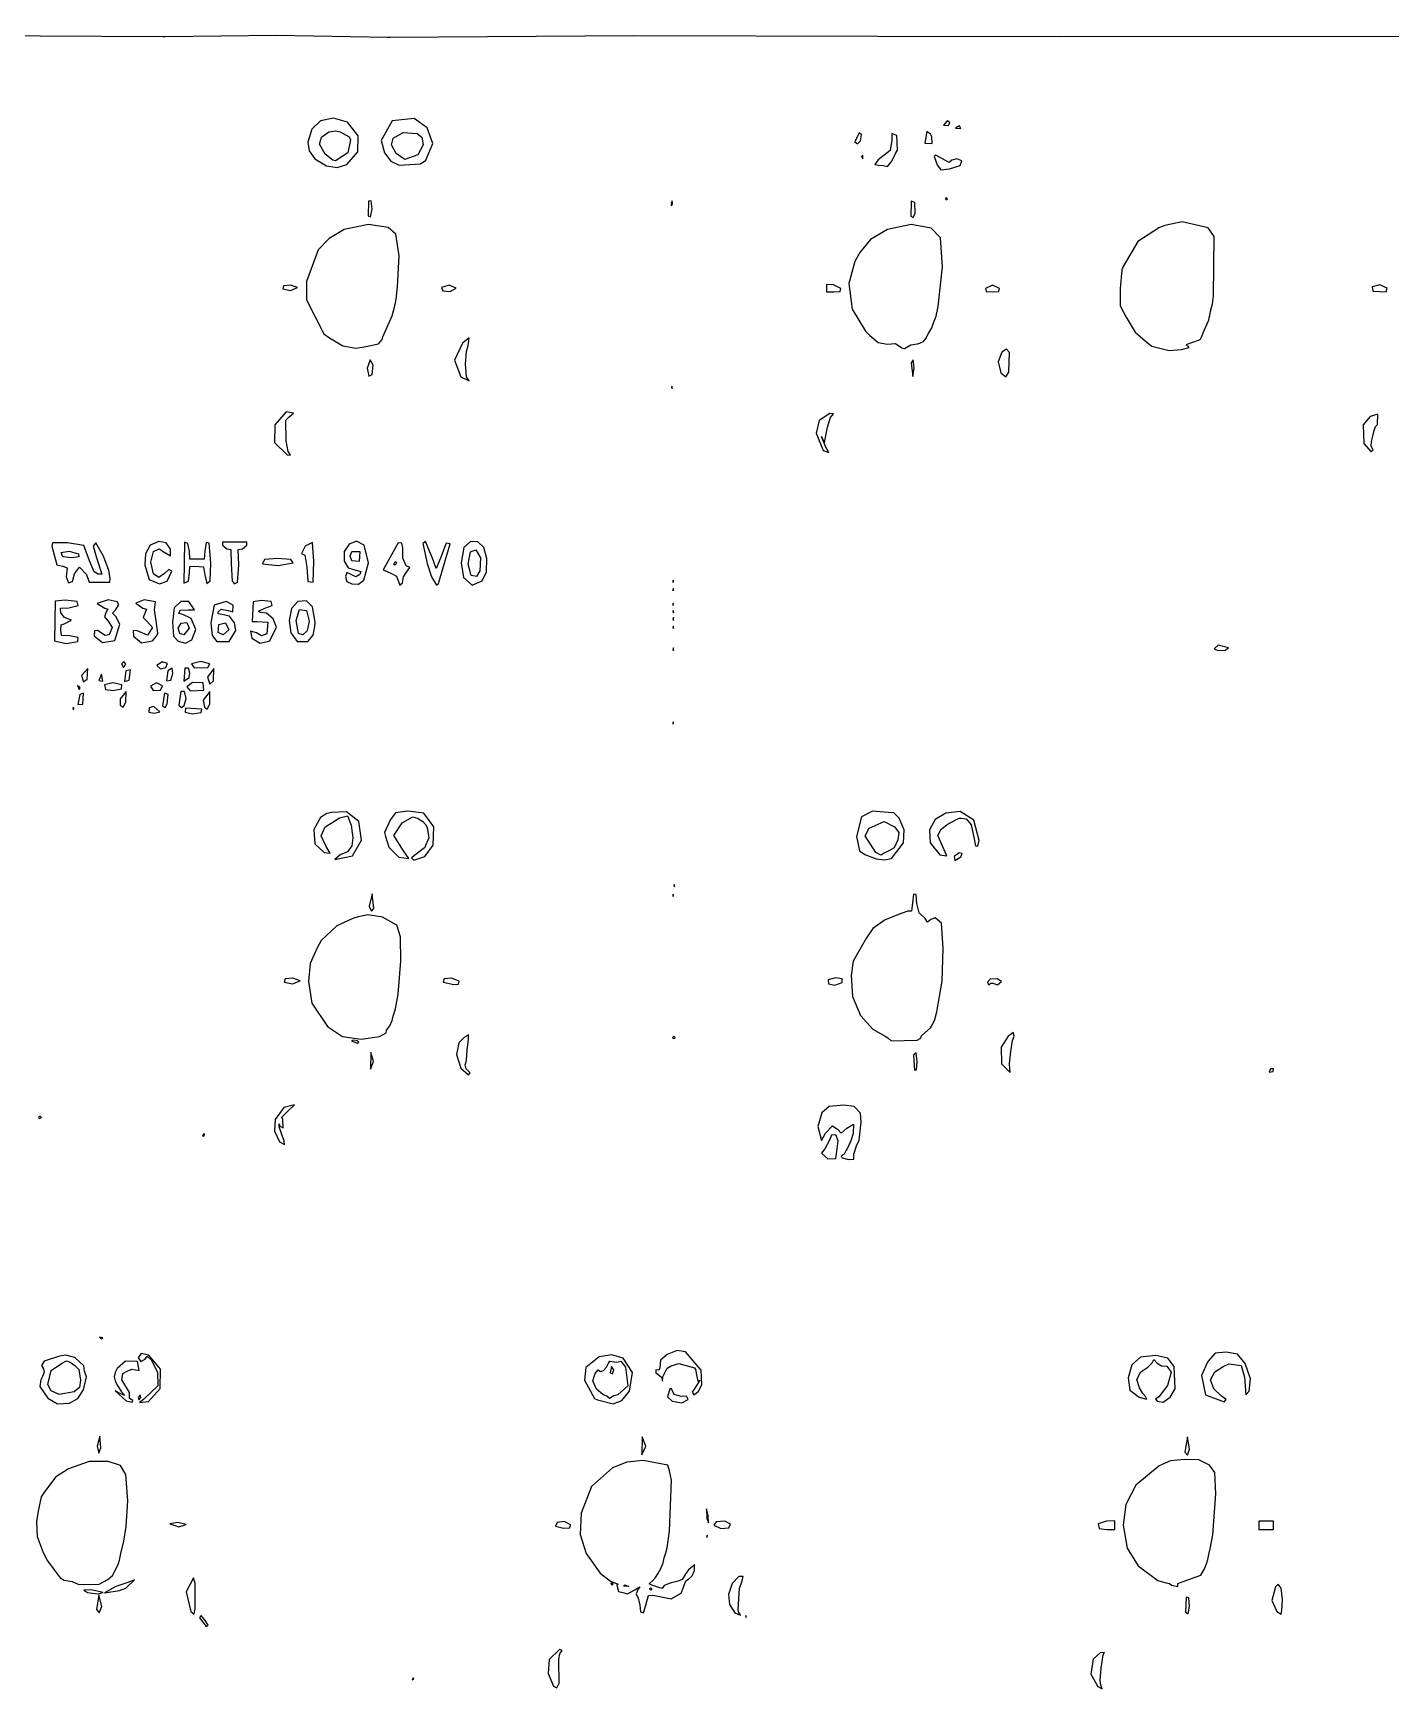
# Model space of a CAD drawing. Extents: x -33 to 316, y 14 to 132.
# Drawn here: x 174.9 to 222.3, y 74 to 131.8 of the extents above; entities that cross this region are included whole.
import ezdxf

# ---------------------------------------------------------------- set-up
doc = ezdxf.new("R2010")
doc.units = 0
doc.layers.add('Layer_1', color=7, linetype='CONTINUOUS')

msp = doc.modelspace()

# ---------------------------------------------------------------- linework, layer by layer
at = {"layer": 'Layer_1', "color": 7}
msp.add_lwpolyline([(110.812822, 131.79937), (135.425932, 131.81617), (142.080272, 131.78557), (148.767672, 131.72177), (148.872692, 131.71677), (153.462732, 131.75907), (168.704322, 131.75507), (179.418352, 131.70117), (179.501552, 131.70317), (183.392522, 131.74747), (187.270832, 131.67217), (187.366832, 131.67817), (195.865212, 131.72807), (204.405232, 131.70507), (210.797562, 131.70107), (223.920902, 131.71167)], dxfattribs=at)
for points in [[(185.8418, 127.2265), (186.22569, 127.66644), (186.248643, 128.233273), (185.8733, 128.7058), (185.37685, 128.84504), (184.925458, 128.755971), (184.61988, 128.46189), (184.48714, 128.01254), (184.530705, 127.70336), (184.73336, 127.42799), (185.14023, 127.18463), (185.506836, 127.126905), (185.8418, 127.22653)], [(185.36292, 127.38197), (185.08871, 127.58578), (184.89123, 127.93862), (184.962681, 128.18009), (185.21804, 128.36411), (185.46462, 128.40861), (185.61891, 128.36831), (185.92614, 128.19089), (185.97364, 128.09016), (185.87794, 127.63699), (185.45578, 127.35722), (185.36288, 127.38202)], [(188.42424, 127.24836), (188.60183, 127.38083), (188.84654, 127.96157), (188.656625, 128.504188), (188.20565, 128.83634), (187.42925, 128.74964), (187.04766, 128.06166), (187.16711, 127.63255), (187.389536, 127.343804), (187.67782, 127.20184), (188.42424, 127.24834)], [(206.29874, 127.96439), (206.28874, 128.19925), (206.24644, 128.28145), (206.11422, 128.38035), (206.04842, 127.97079), (206.2987, 127.96479)], [(206.873, 128.58874), (206.91935, 128.70037), (206.8205, 128.7496), (206.69539, 128.60526), (206.87303, 128.58876)], [(207.3048, 128.49044), (207.2505, 128.57264), (207.11141, 128.50034), (207.30483, 128.49034)], [(187.87852, 127.39798), (187.570981, 127.60672), (187.40814, 127.91044), (187.46884, 128.15154), (187.814934, 128.350736), (188.30802, 128.30673), (188.472909, 128.182653), (188.50882, 127.91417), (188.33231, 127.56838), (187.87854, 127.39798)], [(203.79219, 128.05385), (203.83349, 128.26155), (203.74559, 128.33765), (203.60244, 128.02431), (203.692781, 127.948861), (203.79222, 128.05381)], [(204.89273, 127.33978), (205.0188, 127.60977), (205.0823, 127.73366), (205.0611, 128.24166), (204.889749, 128.312896), (204.8956, 128.07622), (204.8324, 127.71576), (204.4122, 127.395), (204.29622, 127.2303), (204.41995, 127.2026), (204.58398, 127.1872), (204.738608, 127.158573), (204.89268, 127.33978)], [(203.88128, 127.54993), (203.83458, 127.50323), (203.87998, 127.42503), (203.88098, 127.54992)], [(207.27483, 127.19215), (207.333245, 127.356249), (207.16471, 127.42503), (206.98205, 127.37543), (206.89755, 127.29303), (206.43263, 127.55681), (206.36443, 127.50781), (206.47121, 127.22114), (206.59945, 127.04676), (206.8992, 127.07466), (207.27481, 127.19214)], [(206.83914, 126.01668), (206.79684, 126.06148), (206.75454, 126.04278), (206.79684, 125.99798), (206.83914, 126.01668)], [(186.7308, 125.67803), (186.692853, 125.958753), (186.59972, 125.95053), (186.58972, 125.43358), (186.67442, 125.40538), (186.73082, 125.67805)], [(197.22947, 125.87102), (197.21327, 125.95572), (197.17487, 125.87102), (197.19107, 125.78632), (197.22947, 125.87102)], [(205.70178, 125.53226), (205.688514, 125.895584), (205.56505, 125.95053), (205.55315, 125.4282), (205.63066, 125.3815), (205.70175, 125.53226)], [(186.45564, 120.85904), (186.95223, 120.96406), (187.08522, 121.11494), (187.10502, 121.21424), (187.43338, 121.947), (187.53821, 122.33607), (187.57021, 122.52657), (187.61181, 122.94991), (187.673656, 124.034666), (187.55911, 124.79144), (187.29145, 125.03117), (186.60378, 125.12937), (185.74884, 124.95671), (185.228785, 124.644586), (184.846969, 124.250081), (184.4424, 123.13639), (184.4384, 122.50157), (185.03847, 121.32), (185.24334, 121.17104), (185.702996, 120.89149), (186.15939, 120.81612), (186.45572, 120.85902)], [(205.54894, 120.92973), (205.79055, 120.96473), (205.88825, 121.00533), (205.99492, 121.04493), (206.07712, 121.15525), (206.18295, 121.34882), (206.28878, 121.52541), (206.34828, 121.70374), (206.43608, 121.93541), (206.50418, 122.27259), (206.664011, 123.650764), (206.59168, 124.66443), (206.26363, 125.00295), (205.56907, 125.12995), (204.73404, 124.96289), (204.146198, 124.604339), (203.7699, 124.15653), (203.59359, 123.83903), (203.389124, 123.069075), (203.49839, 122.17429), (203.97012, 121.40378), (204.11796, 121.25212), (204.417859, 121.012381), (204.74022, 120.95103), (205.01954, 120.97173), (205.24466, 120.82985), (205.33476, 120.80395), (205.54885, 120.92968)], [(215.00602, 120.77183), (215.27907, 120.83203), (215.25077, 120.87573), (215.17877, 120.91803), (215.21047, 120.95283), (215.60206, 121.08894), (215.67006, 121.12964), (215.71366, 121.19314), (215.79376, 121.41072), (215.89829, 121.641), (215.94129, 121.74385), (215.96179, 121.80695), (215.98039, 121.86885), (215.99899, 121.95315), (216.02839, 122.10913), (216.09359, 122.36266), (216.12899, 122.63924), (216.15069, 124.71485), (215.94171, 125.01797), (215.03344, 125.22051), (214.42514, 125.09221), (214.23874, 125.02291), (213.48065, 124.5374), (212.97722, 123.6668), (212.92092, 123.54857), (212.86802, 122.8978), (212.87102, 122.29373), (213.07267, 121.89156), (213.388419, 121.377861), (213.74964, 121.05953), (213.97221, 120.88829), (214.58552, 120.73193), (215.00541, 120.77173)], [(184.1273, 122.92826), (183.88102, 123.01486), (183.63685, 122.990499), (183.61504, 122.88237), (183.88337, 122.83147), (184.1273, 122.92827)], [(189.67297, 122.90766), (189.41966, 123.0135), (189.15091, 122.9339), (189.206996, 122.814886), (189.4613, 122.79083), (189.67297, 122.90766)], [(203.10603, 122.89706), (202.84922, 123.02617), (202.6058, 123.03887), (202.6058, 122.90976), (202.6058, 122.78064), (202.86261, 122.78064), (203.085008, 122.79547), (203.10603, 122.89706)], [(208.6517, 122.89706), (208.40547, 123.01348), (208.15924, 122.89706), (208.180531, 122.795425), (208.40547, 122.78064), (208.630424, 122.795425), (208.6517, 122.89706)], [(222.15692, 122.77566), (222.19922, 122.91259), (221.945, 123.02623), (221.67692, 122.95013), (221.69982, 122.79996), (222.15692, 122.77566)], [(190.11747, 119.67056), (190.02647, 119.81656), (189.98947, 120.25562), (190.02437, 120.70235), (190.08257, 120.90314), (190.11827, 121.17168), (189.88986, 120.99176), (189.606088, 120.392969), (189.82786, 119.8104), (190.11758, 119.67056)], [(186.72931, 119.89915), (186.770648, 120.21525), (186.66731, 120.40994), (186.56148, 120.1136), (186.612048, 119.839159), (186.72932, 119.89915)], [(205.67497, 120.12771), (205.639944, 120.407155), (205.56036, 120.3041), (205.62506, 119.82884), (205.67496, 120.12771)], [(208.97211, 119.97602), (208.99791, 120.66452), (208.894723, 120.784165), (208.73437, 120.67452), (208.60471, 120.338456), (208.70137, 119.95485), (208.869534, 119.815754), (208.97214, 119.97605)], [(197.21605, 119.48658), (197.19045, 119.46098), (197.21265, 119.40538), (197.21565, 119.48648)], [(183.79158, 117.20245), (183.72768, 117.57364), (183.71128, 118.2978), (183.8277, 118.41279), (183.9791, 118.54721), (183.72931, 118.59141), (183.330438, 118.138568), (183.31771, 117.51939), (183.75784, 117.08463), (183.883204, 117.074798), (183.79154, 117.20247)], [(202.69047, 117.17523), (202.56725, 117.37631), (202.43194, 117.7247), (202.47884, 117.6181), (202.53804, 117.51773), (202.64669, 118.04959), (202.75139, 118.39311), (202.853015, 118.522336), (202.72229, 118.52644), (202.35147, 118.28364), (202.25133, 117.84428), (202.49186, 117.24565), (202.69054, 117.17525)], [(221.7114, 117.26681), (221.643, 117.39506), (221.65, 117.5558), (221.6986, 117.74229), (221.7439, 117.94138), (221.7926, 118.08172), (221.8557, 118.14652), (221.8674, 118.50535), (221.59889, 118.431103), (221.35702, 118.13766), (221.38162, 117.48744), (221.63891, 117.19271), (221.71181, 117.26681)], [(176.2568, 112.66895), (176.3341, 112.93354), (176.51139, 113.1633), (176.74524, 112.9093), (176.84976, 112.6426), (177.20783, 112.6426), (177.5659, 112.6426), (177.5791, 112.77891), (177.5286, 113.05408), (177.34494, 113.55276), (177.0811, 114.01843), (176.987333, 113.902224), (177.1238, 113.4189), (177.29074, 112.9266), (177.15622, 112.92567), (177.01771, 112.99879), (176.85838, 113.38343), (176.65513, 113.92318), (176.08851, 114.01848), (175.5618, 114.01848), (175.5351, 113.89672), (175.71702, 113.24698), (175.91845, 113.19578), (176.070875, 113.136635), (176.04342, 112.82252), (176.11932, 112.62143), (176.25683, 112.66893)], [(179.56409, 112.67485), (179.72952, 113.02741), (179.631654, 113.079796), (179.4742, 112.94001), (179.280994, 112.807443), (179.09153, 112.93601), (178.999469, 113.338621), (179.08653, 113.71826), (179.288206, 113.805474), (179.48587, 113.68016), (179.691754, 113.557109), (179.6822, 113.7987), (179.529725, 114.010345), (179.27657, 114.06116), (178.9708, 113.93523), (178.808986, 113.627563), (178.78686, 113.23015), (178.942456, 112.735418), (179.3041, 112.57949), (179.56456, 112.67469)], [(180.31631, 112.67485), (180.34891, 112.98109), (180.36001, 113.19207), (180.52934, 113.20507), (180.833433, 113.176088), (180.88917, 112.89497), (180.95697, 112.59328), (181.072601, 112.693466), (181.10022, 113.30177), (181.04022, 114.00027), (180.9313, 114.025484), (180.88085, 113.72303), (180.86805, 113.44828), (180.61405, 113.44786), (180.36005, 113.44743), (180.34755, 113.70843), (180.289908, 113.993291), (180.17141, 114.04125), (180.15541, 112.60782), (180.3164, 112.67482)], [(182.03209, 112.64305), (182.06899, 113.2463), (182.05319, 113.78606), (182.20136, 113.80726), (182.34952, 113.93426), (182.34952, 114.04009), (181.92619, 114.04009), (181.50286, 114.04009), (181.50286, 113.93426), (181.65102, 113.80726), (181.79919, 113.78606), (181.80959, 113.27806), (181.84219, 112.67481), (181.917939, 112.583209), (182.03208, 112.64301)], [(184.6734, 112.64605), (184.6991, 113.36705), (184.650879, 114.028873), (184.38863, 113.89721), (184.26083, 113.64776), (184.37688, 113.57976), (184.44508, 113.16423), (184.48888, 112.66093), (184.67336, 112.64603)], [(186.44258, 112.71502), (186.602186, 113.322363), (186.44758, 113.93557), (186.188191, 114.06796), (185.926964, 113.969529), (185.752765, 113.712771), (185.75446, 113.37018), (185.896738, 113.146483), (186.1575, 113.05546), (186.33526, 113.013153), (186.29681, 112.9096), (186.161306, 112.824753), (186.00391, 112.9066), (185.852726, 112.980563), (185.80004, 112.8413), (185.84698, 112.664366), (186.01617, 112.57978), (186.253644, 112.573631), (186.44221, 112.71509)], [(187.78794, 112.61869), (187.83174, 112.83036), (187.91124, 112.96014), (188.04343, 113.15064), (187.91461, 113.21414), (187.80956, 113.48441), (187.80656, 113.83588), (187.77126, 113.99953), (187.64652, 114.01843), (187.12065, 113.07114), (187.35573, 112.96847), (187.57798, 112.85481), (187.70244, 112.53677), (187.78814, 112.61867)], [(189.04768, 112.58972), (189.45898, 113.98437), (189.32353, 114.003418), (189.11824, 113.47801), (188.97232, 113.11818), (188.8518, 113.44697), (188.59251, 114.06081), (188.50801, 113.99591), (188.65457, 113.29876), (188.8077, 112.83309), (188.97479, 112.53676), (189.04769, 112.58966)], [(190.57618, 112.68322), (190.72723, 112.999379), (190.74118, 113.47156), (190.63133, 113.847862), (190.422245, 114.055198), (190.171775, 114.066097), (189.93777, 113.85309), (189.84587, 113.32061), (189.91877, 112.80399), (190.229988, 112.539954), (190.5762, 112.68322)], [(175.92119, 113.53139), (175.861709, 113.680738), (176.14491, 113.7221), (176.46627, 113.6342), (176.47947, 113.53164), (176.22786, 113.48924), (175.92121, 113.53134)], [(183.97249, 113.31491), (183.88724, 113.43823), (183.42369, 113.4675), (182.966194, 113.430549), (182.90421, 113.28175), (183.44418, 113.22345), (183.97249, 113.31485)], [(186.01989, 113.39194), (185.96909, 113.55281), (186.01989, 113.71367), (186.29929, 113.71367), (186.28309, 113.36684), (186.01985, 113.39194)], [(187.49309, 113.27264), (187.53539, 113.36234), (187.57769, 113.32504), (187.53539, 113.23534), (187.49309, 113.27264)], [(190.19683, 112.87152), (190.0828, 113.26576), (190.1691, 113.69939), (190.3594, 113.77109), (190.522046, 113.48876), (190.49663, 113.03474), (190.374055, 112.835049), (190.19679, 112.87151)], [(197.25868, 112.71404), (197.23308, 112.68844), (197.25528, 112.63284), (197.25828, 112.71394)], [(197.25868, 112.41774), (197.23308, 112.39214), (197.25528, 112.33654), (197.25828, 112.41764)], [(176.44366, 110.56752), (176.454826, 110.709726), (176.16045, 110.76716), (175.87261, 110.77976), (175.85971, 110.98085), (175.865016, 111.155524), (175.97266, 111.18193), (176.23245, 111.31346), (175.97845, 111.41146), (175.85959, 111.57156), (175.84659, 111.72832), (176.13036, 111.74092), (176.46088, 111.83002), (176.42298, 111.97098), (176.00832, 112.01598), (175.65805, 111.97628), (175.63795, 110.5927), (176.03826, 110.5046), (176.44367, 110.5676)], [(177.73809, 110.60832), (177.91027, 111.17637), (177.77349, 111.44017), (177.66037, 111.55825), (177.77191, 111.69081), (177.876691, 111.850476), (177.81831, 111.96062), (177.51139, 112.02282), (177.12144, 111.90015), (177.39382, 111.73218), (177.497633, 111.69808), (177.43892, 111.60518), (177.37542, 111.43188), (177.513, 111.27562), (177.65058, 111.05378), (177.53904, 110.80499), (177.401395, 110.773449), (177.13781, 110.94806), (177.024825, 110.936443), (177.01837, 110.76932), (177.315324, 110.537741), (177.73806, 110.6083)], [(179.0582, 110.58872), (179.19578, 110.7554), (179.23808, 110.86435), (179.17048, 111.37433), (179.12818, 111.67801), (179.157939, 111.958914), (178.7706, 112.02852), (178.47609, 111.90545), (178.71739, 111.73218), (178.84874, 111.70251), (178.79499, 111.58152), (178.73149, 111.40304), (178.8608, 111.2806), (179.057084, 111.060398), (178.8807, 110.79422), (178.49257, 110.94806), (178.379906, 110.938473), (178.39124, 110.75916), (178.667829, 110.524101), (179.05826, 110.58872)], [(180.43102, 110.62592), (180.56927, 110.98893), (180.4103, 111.37842), (180.11752, 111.51282), (179.97601, 111.545298), (180.02242, 111.66374), (180.32012, 111.66974), (180.52461, 111.67174), (180.32784, 111.9636), (180.04879, 111.9676), (179.811748, 111.750375), (179.75034, 111.24596), (179.790111, 110.759285), (179.95901, 110.57861), (180.213463, 110.510824), (180.43103, 110.62591)], [(181.73192, 110.56599), (181.96721, 110.95512), (181.92251, 111.22133), (181.742974, 111.449283), (181.47949, 111.5133), (181.35587, 111.5316), (181.35487, 111.606), (181.46168, 111.6979), (181.69952, 111.6497), (181.86724, 111.6107), (181.872995, 111.840635), (181.62855, 111.97133), (181.21463, 111.84008), (181.09579, 111.2261), (181.143591, 110.775501), (181.3078, 110.56791), (181.73201, 110.56591)], [(183.15337, 110.59626), (183.38678, 111.07547), (183.2724, 111.361848), (183.03535, 111.56004), (182.81745, 111.57894), (182.75845, 111.63074), (182.98069, 111.73216), (183.23333, 111.822145), (183.1989, 111.96739), (182.86023, 112.00339), (182.57614, 111.95059), (182.53814, 111.2665), (182.70359, 111.2725), (183.09195, 111.2439), (183.05015, 110.83655), (182.86814, 110.764106), (182.69393, 110.87065), (182.482416, 110.932254), (182.52357, 110.68053), (182.818126, 110.51168), (183.15346, 110.59663)], [(184.4818, 110.56506), (184.67345, 110.794264), (184.72731, 111.09375), (184.74291, 111.24622), (184.65181, 111.78145), (184.435241, 111.986443), (184.13639, 111.97137), (183.913613, 111.717412), (183.832165, 111.29974), (183.89528, 110.868201), (184.10619, 110.57264), (184.48179, 110.56464)], [(184.15885, 110.85373), (184.072923, 111.306305), (184.19575, 111.69231), (184.434293, 111.652258), (184.52975, 111.28429), (184.465226, 110.939196), (184.30426, 110.80081), (184.15882, 110.85371)], [(197.25868, 111.90978), (197.23308, 111.88418), (197.25528, 111.82858), (197.25828, 111.90968)], [(197.2587, 111.65535), (197.2331, 111.62975), (197.2553, 111.57415), (197.2583, 111.65525)], [(180.00858, 110.85162), (179.95923, 111.033885), (180.06078, 111.20502), (180.255443, 111.228646), (180.33879, 111.04063), (180.14829, 110.80082), (180.00859, 110.85162)], [(181.35267, 110.88943), (181.374496, 111.165536), (181.60828, 111.22442), (181.722919, 110.972799), (181.52408, 110.80082), (181.35264, 110.88942)], [(197.2587, 111.10503), (197.2331, 111.07943), (197.2553, 111.02383), (197.2583, 111.10493)], [(197.25782, 111.404), (197.23642, 111.3511), (197.25782, 111.2982), (197.25782, 111.40403)], [(178.12981, 109.7776), (178.05571, 109.8695), (177.96811, 109.7919), (178.040193, 109.664814), (178.12981, 109.7776)], [(180.99388, 109.65704), (181.05848, 109.7901), (180.74098, 109.8696), (180.42348, 109.7873), (180.50948, 109.64481), (180.99394, 109.65701)], [(197.25782, 110.34579), (197.23642, 110.29289), (197.25782, 110.23999), (197.25782, 110.34583)], [(216.53865, 110.27219), (216.65278, 110.34859), (216.2954, 110.44289), (216.15278, 110.31517), (216.28206, 110.25127), (216.53865, 110.27227)], [(176.77599, 109.25766), (176.79649, 109.63), (176.5711, 109.37876), (176.641901, 109.160646), (176.77598, 109.25766)], [(177.32623, 109.18706), (177.27023, 109.42505), (177.18003, 109.21091), (177.32622, 109.18711)], [(178.23817, 109.22396), (178.287909, 109.57666), (178.13019, 109.54548), (178.08099, 109.1781), (178.23816, 109.224)], [(179.52598, 109.66634), (179.57678, 109.79577), (179.39686, 109.86137), (179.20355, 109.73193), (179.33267, 109.61552), (179.52598, 109.66632)], [(179.69672, 109.22396), (179.76302, 109.45349), (179.73955, 109.640101), (179.59116, 109.54829), (179.54296, 109.20068), (179.69677, 109.22398)], [(180.33936, 109.31016), (180.36256, 109.46742), (180.31966, 109.63675), (180.19063, 109.63875), (180.15383, 109.17913), (180.33934, 109.30966)], [(181.19064, 109.19526), (181.19964, 109.62995), (180.97425, 109.32021), (181.060308, 109.08471), (181.19111, 109.19526)], [(176.52878, 108.95679), (176.43178, 109.03869), (176.49098, 108.89581), (176.52878, 108.95681)], [(176.6286, 108.37661), (176.6418, 108.76218), (176.51987, 108.71598), (176.45167, 108.37201), (176.62852, 108.37701)], [(177.97106, 108.92022), (177.98226, 109.05781), (177.6678, 109.12831), (177.38308, 109.05181), (177.415098, 108.892089), (177.66532, 108.8532), (177.97111, 108.9202)], [(178.12009, 108.45221), (178.140834, 108.824475), (177.92952, 108.57175), (177.93252, 108.34938), (178.02828, 108.280848), (178.11981, 108.45221)], [(179.33987, 108.86578), (179.40087, 109.02453), (179.19577, 109.12799), (178.99185, 109.01126), (179.07655, 108.8552), (179.3399, 108.8658)], [(179.57264, 108.39351), (179.608335, 108.724188), (179.4724, 108.7694), (179.4087, 108.32222), (179.500046, 108.267833), (179.57268, 108.39352)], [(180.16661, 108.33951), (180.23541, 108.5835), (180.17661, 108.82515), (180.05137, 108.82458), (179.97947, 108.34296), (180.064749, 108.263149), (180.16655, 108.33996)], [(180.84573, 108.87378), (180.82213, 109.12389), (180.460214, 109.133469), (180.25474, 108.98782), (180.37886, 108.84624), (180.84571, 108.87374)], [(181.05664, 108.37821), (181.06464, 108.82796), (180.83101, 108.51791), (180.86951, 108.27315), (180.972686, 108.203145), (181.05667, 108.37821)], [(176.3037, 108.2682), (176.2781, 108.2426), (176.3003, 108.187), (176.3033, 108.2681)], [(179.31403, 108.11061), (179.10147, 108.29429), (178.936593, 108.254881), (178.92812, 108.10742), (179.12079, 108.06152), (179.31403, 108.11062)], [(180.76211, 108.09041), (180.77891, 108.20618), (180.21382, 108.24158), (180.196255, 108.097745), (180.45388, 108.04928), (180.76212, 108.09038)], [(197.25854, 107.76025), (197.23294, 107.73465), (197.25514, 107.67905), (197.25814, 107.76015)], [(186.04489, 103.08691), (186.358906, 103.634065), (186.26481, 104.28094), (185.836446, 104.621718), (185.31221, 104.60179), (185.14862, 104.55969), (184.92145, 104.41808), (184.69531, 104.00629), (184.72987, 103.503308), (185.05969, 103.20374), (185.26675, 103.18275), (185.12899, 103.41058), (184.95279, 103.78487), (185.09038, 104.10039), (185.35496, 104.26245), (185.59599, 104.41354), (185.86972, 104.48204), (185.99625, 104.15396), (186.05465, 103.70946), (186.02585, 103.43735), (185.870133, 103.219085), (185.61648, 103.12238), (185.42801, 102.96036), (186.04485, 103.08693)], [(188.01698, 102.99201), (187.82686, 103.25614), (187.4928, 103.79581), (187.78066, 104.23769), (188.15584, 104.44578), (188.31258, 104.39698), (188.50678, 104.28097), (188.59348, 104.17513), (188.65248, 104.0693), (188.71508, 103.71858), (188.564429, 103.366543), (188.27523, 103.13758), (188.106326, 103.01062), (188.18763, 102.93313), (188.568085, 103.063973), (188.8682, 103.46009), (188.885944, 104.094549), (188.53891, 104.57906), (187.98099, 104.64486), (187.54374, 104.58176), (187.37279, 104.34763), (187.15786, 103.89994), (187.19896, 103.76235), (187.31538, 103.39194), (187.65917, 103.04269), (188.01701, 102.99199)], [(204.87861, 102.98801), (205.29584, 103.53986), (205.320208, 103.987369), (205.14578, 104.40082), (204.956461, 104.583631), (204.76277, 104.59737), (204.62314, 104.61377), (204.220084, 104.642805), (203.82734, 104.44915), (203.653641, 103.758875), (203.75814, 103.2645), (203.944, 103.13291), (204.34642, 102.98297), (204.63294, 102.94477), (204.87857, 102.98797)], [(204.32937, 103.20305), (203.96047, 103.78454), (204.09805, 104.05546), (204.61716, 104.28051), (204.97978, 104.10247), (205.133341, 103.904898), (205.09953, 103.64557), (204.977043, 103.367043), (204.78455, 103.26451), (204.61664, 103.17981), (204.508431, 103.102843), (204.32937, 103.20301)], [(206.81343, 103.0884), (206.66778, 103.39532), (206.501458, 103.790105), (206.61688, 104.01257), (206.86029, 104.19642), (207.24386, 104.40393), (207.31586, 104.40193), (207.487614, 104.377581), (207.65657, 104.16154), (207.75137, 103.74177), (207.81297, 103.43388), (207.898895, 103.422344), (207.93982, 103.62389), (207.757933, 104.325168), (207.27891, 104.6289), (206.771106, 104.579281), (206.400354, 104.354514), (206.205827, 103.995082), (206.2267, 103.54147), (206.56399, 103.12361), (206.81345, 103.08811)], [(207.3048, 103.04632), (207.3471, 103.16333), (207.2409, 103.18833), (207.06587, 103.06529), (207.09567, 102.92475), (207.30476, 103.04636)], [(197.30072, 102.08758), (197.27512, 102.06198), (197.29732, 102.00638), (197.30032, 102.08748)], [(186.79613, 101.24636), (186.73383, 101.76214), (186.6263, 101.32823), (186.705993, 101.150776), (186.79611, 101.24633)], [(197.25839, 101.74894), (197.23279, 101.72334), (197.25499, 101.66774), (197.25799, 101.74884)], [(205.77937, 96.6456), (205.87607, 96.701), (205.93957, 96.81344), (206.24649, 97.0731), (206.30989, 97.19568), (206.39669, 97.37257), (206.45899, 97.63419), (206.644248, 98.705011), (206.68516, 99.85669), (206.620939, 100.727766), (206.40869, 100.91596), (206.24845, 100.85526), (206.1391, 100.771448), (206.0566, 100.89096), (205.84756, 101.0915), (205.76816, 101.42306), (205.74536, 101.7354), (205.648615, 101.741884), (205.61142, 101.44422), (205.578129, 101.1512), (205.44499, 101.1559), (205.21827, 101.072), (204.65433, 100.8516), (204.22888, 100.54094), (204.00395, 100.2166), (203.53538, 99.40965), (203.47398, 98.90165), (203.520791, 98.170371), (203.80047, 97.50726), (204.229333, 97.02578), (204.65809, 96.7876), (204.75209, 96.7309), (204.87061, 96.6269), (205.77934, 96.6457)], [(186.9848, 96.77057), (187.22293, 96.90472), (187.23353, 96.99382), (187.34727, 97.14699), (187.43097, 97.32847), (187.46417, 97.48222), (187.54937, 97.74084), (187.64037, 98.24884), (187.73177, 99.40408), (187.7269, 100.258299), (187.59021, 100.66527), (187.088138, 100.941296), (186.58224, 101.02122), (186.42084, 100.99482), (186.24037, 100.95852), (186.05198, 100.89592), (185.501, 100.64041), (184.95294, 100.12352), (184.81331, 99.86595), (184.562405, 99.32353), (184.50272, 98.69324), (184.62116, 97.94395), (185.16997, 97.12152), (185.69774, 96.77318), (186.347558, 96.678958), (186.98494, 96.77018)], [(184.21197, 98.71405), (183.96238, 98.81165), (183.694029, 98.789616), (183.65547, 98.67258), (183.94684, 98.61678), (184.21197, 98.71408)], [(189.75, 98.60545), (189.7712, 98.70355), (189.50759, 98.81169), (189.250068, 98.787744), (189.21483, 98.66752), (189.58833, 98.59142), (189.75003, 98.60542)], [(203.15223, 98.66045), (203.152086, 98.792716), (202.91948, 98.82002), (202.66344, 98.75652), (202.680503, 98.619761), (202.89924, 98.57205), (203.15223, 98.66045)], [(208.35472, 98.63415), (208.41652, 98.64015), (208.58158, 98.58265), (208.72293, 98.69272), (208.57476, 98.78862), (208.33135, 98.77752), (208.23605, 98.67108), (208.27401, 98.569523), (208.35463, 98.63388)], [(186.26514, 96.57628), (186.20514, 96.61858), (186.07814, 96.64428), (186.01114, 96.62618), (186.21222, 96.53878), (186.26512, 96.57618)], [(190.15623, 95.50738), (190.01555, 95.65156), (189.98565, 95.78729), (190.01465, 95.89419), (190.03165, 95.96169), (190.05645, 96.30316), (190.09925, 96.67895), (190.09625, 96.83026), (190.03275, 96.78796), (189.94895, 96.74566), (189.763338, 96.554249), (189.67899, 96.14353), (189.83595, 95.66728), (190.10187, 95.43333), (190.15617, 95.50743)], [(197.31414, 96.74567), (197.27184, 96.78797), (197.22954, 96.74567), (197.27184, 96.70337), (197.31414, 96.74567)], [(209.01773, 95.64796), (208.99953, 95.83704), (209.04463, 96.25286), (209.10413, 96.63395), (209.16743, 96.78659), (209.127369, 96.910351), (209.05574, 96.85139), (208.95209, 96.78789), (208.708308, 96.404145), (208.72002, 95.81985), (209.02035, 95.51789), (209.01735, 95.64793)], [(186.7786, 95.9068), (186.6855, 96.21458), (186.675, 95.63007), (186.77854, 95.9068)], [(205.7808, 95.8989), (205.742893, 96.200738), (205.65004, 96.12369), (205.67754, 95.59836), (205.751398, 95.611853), (205.78078, 95.8989)], [(218.21398, 95.55146), (218.22778, 95.64336), (218.12418, 95.64736), (218.07359, 95.529795), (218.21398, 95.55116)], [(183.66216, 93.12112), (183.47748, 93.62257), (183.48573, 93.722095), (183.50148, 93.64507), (183.61915, 93.58157), (183.60875, 93.8779), (183.570464, 93.952731), (183.7863, 94.17223), (184.01914, 94.39119), (183.64206, 94.29729), (183.34479, 93.87509), (183.317836, 93.474103), (183.49636, 93.10106), (183.67007, 93.003776), (183.66219, 93.12106)], [(203.56093, 92.67045), (203.66043, 92.95289), (203.75063, 93.15459), (203.81353, 93.78517), (203.79143, 94.09919), (203.568329, 94.329768), (203.20791, 94.38195), (202.697344, 94.327918), (202.44696, 94.10509), (202.30938, 93.63135), (202.43624, 93.14731), (202.57445, 93.40131), (202.81312, 93.65531), (203.00788, 93.52831), (203.11963, 93.40131), (203.31963, 93.57384), (203.54763, 93.71747), (203.53703, 93.39025), (203.45173, 93.13688), (203.33864, 92.88101), (203.28984, 92.80911), (203.21944, 92.66559), (203.11815, 92.60859), (203.15195, 92.53829), (203.38023, 92.48439), (203.55814, 92.49139), (203.56114, 92.6707)], [(175.1738, 93.95164), (175.134, 93.99394), (175.068, 93.95164), (175.1078, 93.90934), (175.1738, 93.95164)], [(180.8888, 93.36401), (180.8465, 93.38021), (180.8042, 93.31171), (180.8465, 93.29551), (180.8888, 93.36401)], [(202.92789, 92.51973), (202.97039, 92.76314), (203.00989, 93.13485), (202.92999, 93.33992), (202.778774, 93.331203), (202.69733, 93.13578), (202.54396, 92.85251), (202.43649, 92.70199), (202.653858, 92.508624), (202.92791, 92.51973)], [(177.3231, 86.25505), (177.2058, 86.27185), (177.2728, 86.20485), (177.3231, 86.25515)], [(176.15174, 83.96738), (176.448316, 84.134083), (176.64764, 84.43061), (176.74674, 84.89011), (176.68574, 85.09199), (176.66194, 85.27722), (176.34311, 85.56759), (176.03267, 85.64679), (175.80885, 85.61659), (175.27291, 85.43625), (175.178323, 85.286718), (175.24791, 85.16438), (175.26911, 85.05599), (175.21621, 84.90365), (175.15271, 84.78059), (175.122011, 84.55566), (175.40239, 84.14014), (175.740069, 83.941528), (176.15181, 83.96742)], [(178.91182, 84.0307), (179.33, 84.48343), (179.337, 85.15628), (178.92493, 85.64262), (178.66035, 85.70192), (178.558636, 85.556245), (178.64635, 85.43022), (178.80082, 85.51212), (178.86922, 85.61654), (179.01029, 85.47982), (179.235844, 85.05444), (179.23882, 84.57866), (178.73989, 84.09241), (178.60261, 83.99831), (178.91163, 84.03061)], [(195.45205, 84.06553), (195.72369, 84.38633), (195.830764, 85.036996), (195.50355, 85.54577), (195.102733, 85.659101), (194.6683, 85.59217), (194.19297, 85.22119), (194.15207, 84.7714), (194.50251, 84.13589), (194.60754, 84.08259), (195.15512, 83.95105), (195.45203, 84.06554)], [(198.04911, 84.3201), (198.13541, 84.3836), (198.249911, 84.612475), (198.22201, 85.12443), (197.67813, 85.76577), (197.391373, 85.804245), (197.04085, 85.67367), (196.812236, 85.467114), (196.78265, 85.2019), (196.75405, 85.1177), (196.64757, 85.1375), (196.63857, 85.01726), (196.67847, 85.00676), (196.8387, 84.87864), (196.8821, 84.7435), (196.8881, 84.89167), (197.03723, 85.188), (197.17585, 85.2727), (197.44651, 85.3574), (197.99174, 85.20045), (198.03404, 85.14575), (198.07934, 84.90233), (198.11434, 84.74077), (198.17824, 84.77107), (198.05854, 84.56344), (197.914433, 84.350486), (197.96594, 84.25676), (198.04924, 84.32026)], [(214.61631, 84.18535), (214.79213, 84.46495), (214.75513, 85.25316), (214.53419, 85.54612), (214.11504, 85.63532), (213.58085, 85.57532), (213.27868, 85.30915), (213.15005, 84.85245), (213.20635, 84.42688), (213.52937, 84.18514), (213.803103, 84.113965), (213.74751, 84.19744), (213.65481, 84.30454), (213.54898, 84.50247), (213.445796, 84.798401), (213.58688, 85.06347), (213.8303, 85.23256), (213.98869, 85.37783), (214.04739, 85.49969), (214.15838, 85.36369), (214.31778, 85.27609), (214.497984, 85.264565), (214.64521, 85.05639), (214.52309, 84.58414), (214.21863, 84.18706), (214.103648, 84.110189), (214.16223, 84.03799), (214.366124, 84.006723), (214.61636, 84.18535)], [(216.5758, 84.09525), (216.39716, 84.22277), (216.136264, 84.473133), (216.02617, 84.78873), (216.175294, 85.063909), (216.46997, 85.25523), (216.6668, 85.34543), (217.09621, 85.27993), (217.21136, 84.87616), (217.25556, 84.25754), (217.38046, 84.38498), (217.42386, 84.81889), (217.24075, 85.35395), (216.972255, 85.675644), (216.56915, 85.74842), (216.18497, 85.71372), (215.92744, 85.4299), (215.70846, 84.93903), (215.84906, 84.25579), (216.50173, 84.02006), (216.57583, 84.09526)], [(175.79819, 84.27512), (175.518933, 84.405948), (175.40199, 84.62697), (175.513256, 85.11613), (175.87869, 85.35791), (176.05508, 85.44411), (176.18431, 85.39861), (176.34042, 85.28949), (176.480214, 85.14239), (176.54149, 84.77572), (176.50352, 84.51904), (176.32383, 84.36754), (175.79819, 84.27514)], [(178.37246, 84.0684), (178.24758, 84.1306), (178.25558, 84.1814), (178.25358, 84.34255), (177.98151, 84.78238), (178.023141, 85.010341), (178.19876, 85.10427), (178.33937, 85.15407), (178.46694, 85.13347), (178.59495, 85.11327), (178.53865, 85.42605), (178.118533, 85.439019), (177.81795, 85.18117), (177.75285, 85.03871), (177.71375, 84.89256), (177.75285, 84.7464), (177.81945, 84.59689), (177.97087, 84.36727), (178.09476, 84.23913), (177.87483, 84.32893), (177.7561, 84.40073), (178.1371, 84.05084), (178.34876, 84.00754), (178.37246, 84.06834)], [(194.93459, 84.21339), (194.79475, 84.27449), (194.57116, 84.46183), (194.44284, 84.754633), (194.51966, 85.00866), (194.624586, 85.137918), (194.71338, 85.07216), (194.81228, 85.11446), (194.92127, 85.23088), (194.98717, 85.36846), (195.04007, 85.43996), (195.28327, 85.40236), (195.425228, 85.441271), (195.579125, 85.223553), (195.66426, 84.57769), (195.31941, 84.26542), (195.17476, 84.22122), (195.025871, 84.135714), (194.93459, 84.21322)], [(195.1763, 85.1286), (195.0916, 85.25207), (195.0513, 85.0263), (195.126498, 84.992175), (195.17627, 85.1286)], [(197.77104, 84.09642), (197.71595, 84.214596), (197.52922, 84.20342), (197.28926, 84.27842), (197.18735, 84.4674), (197.12815, 84.4674), (197.05045, 84.19307), (197.21534, 84.03998), (197.554, 83.98178), (197.77097, 84.09643)], [(178.64514, 84.17261), (178.62544, 84.25731), (178.56044, 84.17261), (178.58014, 84.08791), (178.64514, 84.17261)], [(177.25282, 82.40521), (177.22052, 82.81673), (177.12172, 82.46871), (177.18462, 82.22529), (177.25282, 82.40521)], [(196.29814, 82.46902), (196.16901, 82.7955), (196.15901, 82.1665), (196.29776, 82.46902)], [(215.28552, 82.36592), (215.22112, 82.79681), (215.13182, 82.25706), (215.222758, 82.151526), (215.28554, 82.36592)], [(177.19729, 77.64987), (177.4974, 77.81736), (177.66013, 77.94966), (177.78244, 78.19794), (177.86394, 78.37519), (177.90874, 78.49282), (177.94934, 78.71774), (178.05327, 79.15616), (178.13537, 79.66416), (178.19577, 80.55781), (178.12187, 81.47557), (177.941313, 81.789823), (177.50688, 81.93144), (176.846783, 81.93329), (176.11827, 81.67624), (175.6633, 81.3883), (175.50295, 81.16957), (175.28587, 80.87324), (175.1632, 80.69556), (175.0655, 80.19333), (175.0029, 79.8335), (175.024731, 79.319238), (175.23155, 78.75786), (175.38553, 78.46528), (175.59128, 78.19649), (175.82828, 77.87144), (175.97178, 77.79354), (176.25336, 77.73964), (176.4862, 77.64094), (177.19735, 77.64994)], [(196.28944, 76.91862), (196.38464, 77.25285), (196.5415, 77.26645), (197.18004, 77.14024), (197.5251, 77.33743), (197.6104, 77.54747), (197.6951, 77.76808), (197.7807, 77.82258), (197.91225, 77.939), (197.99605, 78.12892), (197.99005, 78.33058), (197.92075, 78.26388), (197.79508, 78.15909), (197.69502, 78.01763), (197.56335, 77.81158), (197.4231, 77.75638), (197.14986, 77.68258), (196.93302, 77.60478), (196.866494, 77.50196), (196.71389, 77.54368), (196.50159, 77.61098), (196.40639, 77.665854), (196.53319, 77.77367), (196.63669, 77.87867), (196.71899, 78.01097), (196.82971, 78.21862), (196.89561, 78.39842), (196.94071, 78.56776), (196.99001, 78.7455), (197.04141, 78.91483), (197.11841, 79.49481), (197.18541, 81.27758), (197.12711, 81.61168), (197.06851, 81.81041), (196.20484, 81.9698), (195.634413, 81.914519), (195.13384, 81.71385), (194.398386, 81.054704), (194.02975, 80.12981), (193.998923, 79.381381), (194.20793, 78.71759), (194.69649, 78.02732), (195.05535, 77.75565), (195.32434, 77.64651), (195.27914, 77.61101), (195.34064, 77.3894), (195.4958, 77.3577), (195.6506, 77.3102), (195.8919, 77.44259), (196.08635, 77.55746), (196.02285, 77.46876), (195.95935, 77.31473), (196.02285, 77.16071), (196.08635, 76.91509), (196.110554, 76.684321), (196.21128, 76.64694), (196.28928, 76.91872)], [(214.88247, 77.56867), (214.88747, 77.61037), (214.88247, 77.67457), (215.07047, 77.73807), (215.68617, 77.96252), (215.81101, 78.18257), (215.89821, 78.39776), (215.92651, 78.51401), (215.96901, 78.67982), (216.01201, 78.88107), (216.10801, 79.3679), (216.21323, 80.80723), (216.17122, 81.546799), (215.98815, 81.80939), (215.619919, 81.99342), (215.11518, 82.00162), (214.624398, 81.96023), (214.23599, 81.7872), (213.41835, 81.10357), (213.071206, 80.435103), (212.97781, 79.71508), (213.112253, 78.909111), (213.49205, 78.2884), (214.1854, 77.78047), (214.47132, 77.69147), (214.59059, 77.67737), (214.65729, 77.61527), (214.88234, 77.56867)], [(180.23264, 79.7277), (179.94689, 79.8037), (179.66114, 79.7578), (179.9769, 79.65177), (180.23264, 79.72767)], [(193.6657, 79.717), (193.45309, 79.83945), (193.195001, 79.796994), (193.13609, 79.6702), (193.42095, 79.6006), (193.644556, 79.615408), (193.6657, 79.71702)], [(198.47027, 80.03589), (198.40887, 80.2779), (198.42027, 79.95635), (198.48037, 79.790499), (198.47027, 80.03585)], [(199.25293, 79.74508), (199.0532, 79.84682), (198.755846, 79.830338), (198.6688, 79.70776), (198.91222, 79.59215), (199.192191, 79.614904), (199.25293, 79.74508)], [(212.68114, 79.70838), (212.68114, 79.85848), (212.39582, 79.84598), (212.09591, 79.75688), (212.130639, 79.595764), (212.40464, 79.55827), (212.68114, 79.55827)], [(218.2268, 79.70638), (218.2268, 79.85455), (217.9728, 79.85455), (217.7188, 79.85455), (217.7188, 79.70638), (217.7188, 79.55822), (217.9728, 79.55822), (218.2268, 79.55822)], [(198.44372, 79.35457), (198.41812, 79.32897), (198.44032, 79.27337), (198.44332, 79.35447)], [(177.9043, 77.42253), (178.12597, 77.50423), (178.43347, 77.79815), (178.23239, 77.72255), (177.7773, 77.56644), (177.37514, 77.34376), (177.9043, 77.42256)], [(180.5301, 76.67603), (180.5484, 76.78436), (180.54798, 77.59103), (180.55298, 77.67763), (180.49158, 77.8649), (180.2314, 77.37652), (180.39213, 76.69015), (180.514693, 76.598435), (180.53026, 76.67595)], [(195.15514, 77.65083), (195.11284, 77.71683), (195.07054, 77.67703), (195.11284, 77.61103), (195.15514, 77.65083)], [(195.51952, 77.58127), (195.56432, 77.62907), (195.70544, 77.56867), (195.51949, 77.58127)], [(196.42514, 77.48397), (196.46744, 77.52627), (196.50974, 77.48397), (196.46744, 77.44167), (196.42514, 77.48397)], [(199.60014, 76.56835), (199.53394, 76.68158), (199.52494, 76.76868), (199.56214, 77.50207), (199.65644, 77.77004), (199.700654, 77.918139), (199.53927, 77.91608), (199.306411, 77.672513), (199.18519, 77.2909), (199.218441, 76.939549), (199.4032, 76.64765), (199.5999, 76.56835)], [(218.51652, 76.73251), (218.53572, 77.11315), (218.48812, 77.50474), (218.392284, 77.644929), (218.28978, 77.55264), (218.169783, 77.082439), (218.34428, 76.69041), (218.487819, 76.603254), (218.51645, 76.73251)], [(177.14337, 77.31633), (177.2517, 77.33463), (177.3328, 77.35323), (176.89889, 77.45341), (176.65547, 77.43441), (176.71897, 77.39921), (176.78247, 77.36001), (177.14337, 77.31631)], [(177.28252, 76.86772), (177.18642, 77.27231), (177.09962, 76.76586), (177.19912, 76.64591), (177.28252, 76.86772)], [(215.29558, 76.87345), (215.270693, 77.174454), (215.16998, 77.1957), (215.14758, 76.66549), (215.240481, 76.616853), (215.29559, 76.87345)], [(180.99714, 76.21768), (180.90004, 76.37895), (180.75267, 76.55481), (180.69617, 76.47431), (180.9317, 76.17129), (180.9971, 76.21769)], [(199.79839, 76.5603), (199.77279, 76.5347), (199.79499, 76.4791), (199.79799, 76.5602)], [(193.26075, 74.16355), (193.25675, 75.03503), (193.29465, 75.22151), (193.372268, 75.3313), (193.27875, 75.36729), (192.91369, 75.01528), (192.88042, 74.526555), (193.07176, 74.08568), (193.181654, 74.03043), (193.26028, 74.16358)], [(212.19721, 74.11995), (212.16401, 74.28002), (212.20501, 74.7206), (212.27681, 75.18072), (212.32593, 75.25782), (212.17117, 75.25182), (211.92775, 75.02957), (211.842985, 74.501855), (212.09221, 74.07941), (212.241869, 73.99189), (212.19715, 74.12001)], [(188.18629, 74.33236), (188.16969, 74.37216), (188.12779, 74.30646), (188.18629, 74.33236)]]:
    msp.add_lwpolyline(points, close=True, dxfattribs=at)

doc.saveas('drawing.dxf')
